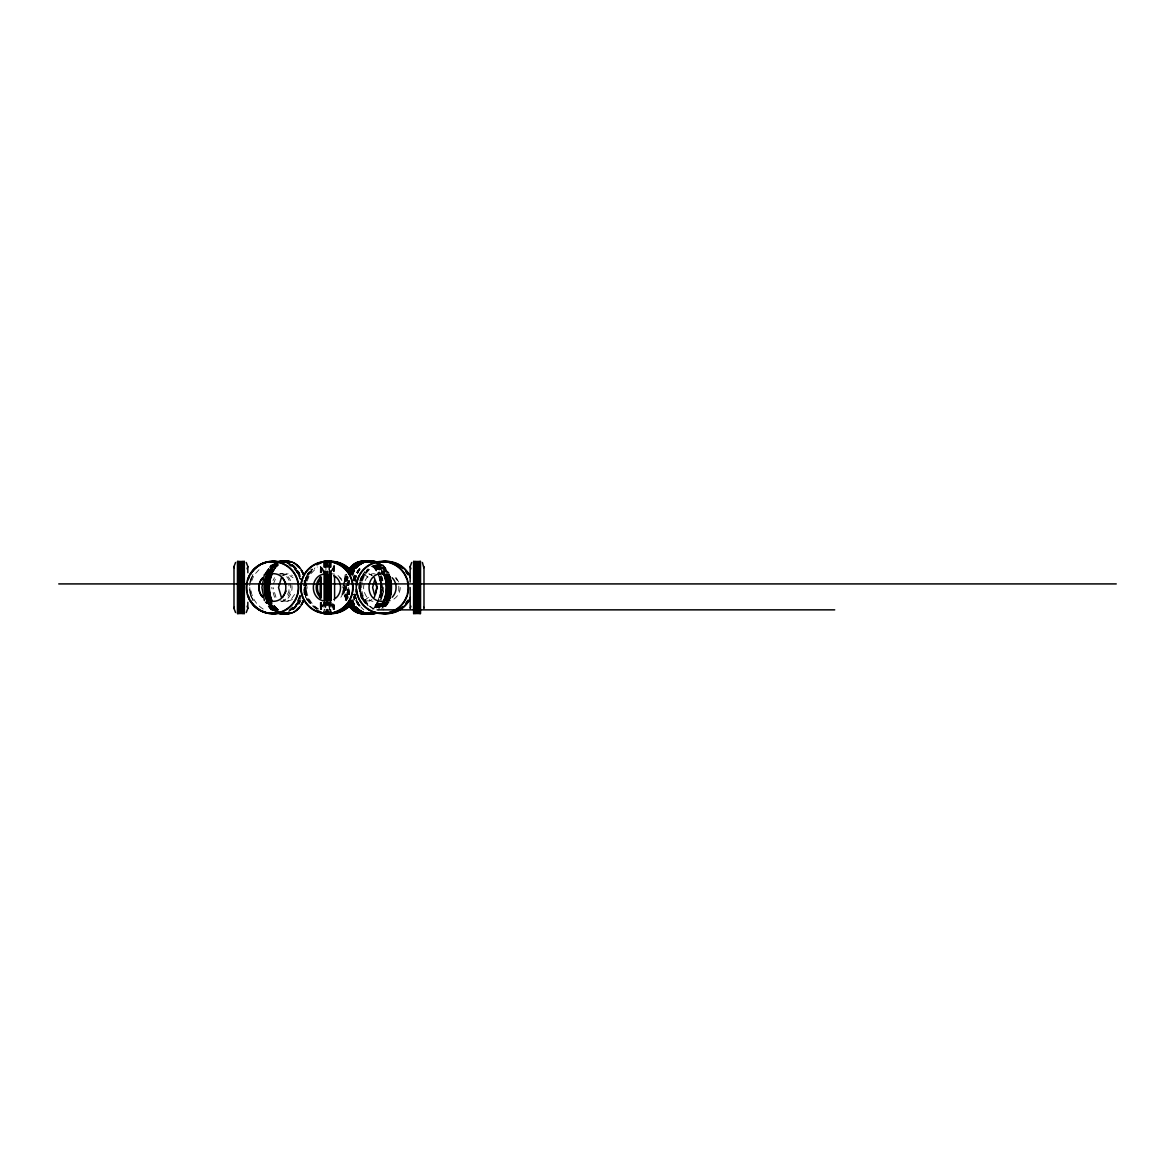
<?xml version="1.0" encoding="UTF-8"?>
<svg xmlns="http://www.w3.org/2000/svg" width="1175" height="1175" viewBox="0 0 1175 1175"><rect width="100%" height="100%" fill="white"/><g stroke="black" fill="none" stroke-linecap="round" stroke-linejoin="round"><path stroke-width="0.75" stroke-dasharray="5 3.75" d="M304.766 593.639L305.338 587.5M305.015 594.242L305.015 580.758M349.195 594.183A25.821 18.257 90 0 1 348.578 587.5L349.283 580.758M358.772 583.902L358.772 591.098M364.206 583.902C361.724 590.908 367.599 601.145 372.974 601.321M249.688 585.811L250.363 580.729M304.017 585.811L304.678 580.729L307.292 574.428A26.144 26.144 0 0 1 311.448 569.008M304.34 594.183A25.821 18.257 90 0 0 304.971 587.5L305.838 580.729M352.573 600.572A26.144 26.144 0 0 0 355.188 594.271L355.849 589.189M362.223 582.683C359.917 592.846 365.146 603.744 374.017 609.017M398.81 591.084L398.81 583.916M400.264 587.5C400.22 593.61 395.916 599.235 390.012 600.851M320.232 572.68L320.408 565.366M320.775 572.68L320.966 565.366M320.995 572.68L321.157 565.542M321.553 572.68L321.7 565.542M320.408 609.634L322.537 601.438M320.966 609.634L323.081 601.438M321.157 609.458L321.157 607.446L324.065 602.613M321.7 609.458L321.7 607.446L324.623 602.613M330.204 572.387L333.127 567.554L333.127 565.542M330.762 572.387L333.671 567.554L333.671 565.542M334.42 565.366L332.29 573.562M333.127 609.458L333.289 602.32M333.671 609.458L333.671 607.446L330.762 602.613M333.862 609.634L333.832 602.32M334.42 609.634L334.596 597.972M273.437 583.902L275.949 577.689M305.515 597.385L307.057 587.5L305.515 577.615M345.259 574.472L342.792 587.5L345.259 600.528M345.068 581.361L346.757 575.647M251.009 579.158L252.978 574.428A26.144 26.144 0 0 0 249.526 585.796M251.612 581.067L254.094 575.074L260.615 567.951M287.581 594.418L288.962 591.084L288.962 583.916M305.941 581.067L310.538 571.726M300.213 595.842L296.173 603.274M307.101 581.067L309.583 575.074L317.382 566.967M341.91 594.418L343.761 587.5L343.291 583.916M362.164 576C358.14 583.652 358.757 593.067 362.825 600.572A26.144 26.144 0 0 1 362.825 574.428L364.896 571.726A25.821 25.821 0 0 0 360.519 580.817M353.851 596.929L355.085 593.933M353.881 597.414L355.188 594.271M361.459 581.067L363.942 575.074L370.463 567.951M354.38 599L356.348 594.271A26.144 26.144 0 0 1 353.734 600.572M362.443 581.067C364.852 572.666 371.594 565.909 380.01 563.501M264.375 574.472L271.146 564.896M265.8 574.472L272.571 564.896M265.873 575.647L272.453 566.438L276.61 564M267.283 575.647L273.878 566.438L278.02 564M272.997 580.538L274.539 577.689M294.543 594.462L290.989 599.514L286.832 601.336L284.365 600.895M299.023 604.258L301.02 600.587M353.881 580.538L355.408 577.689M359.756 580.538L361.312 577.659M365.19 580.538C366.894 576.044 371.946 572.313 375.427 574.134M389.189 601.864L383.153 610.104M307.292 574.428L309.377 571.726M308.423 575.074L314.944 567.951M340.868 597.267L344.451 591.084L344.451 583.916M368.436 597.341L364.074 600.895M379.775 597.311L382.624 587.5A25.821 18.257 90 0 1 380.083 600.41M379.892 604.258L375.971 608.562M360.843 577.689L362.869 575.486L367.54 573.679M361.283 577.689C366.248 573.209 367.246 572.431 372.313 575.486M381.846 608.562L387.104 601.806A25.821 18.257 -90 0 1 382.888 607.989M292.737 607.02L288.683 610.133A26.144 26.144 0 0 0 291.532 608.239M282 575.486L286.832 573.664L292.986 577.659M283.41 575.486L288.242 573.664L292.399 575.486M292.399 599.514L287.567 601.336L283.41 599.514M369.567 600.866L371.873 599.514M369.949 600.895L365.175 600.866L360.843 597.311M278.872 574.134C282.279 572.298 287.361 575.956 289.123 580.538M280.282 574.134C283.762 572.298 288.742 575.956 290.533 580.538M331.1 573.679L334.669 574.149M281.398 601.336C286.318 601.262 292.825 590.878 290.108 583.902M280.282 600.866C287.067 603.803 294.147 591.539 291.517 583.902M369.508 574.105L371.873 575.486M365.616 600.866L361.283 597.311M377.689 564L381.846 566.438L388.426 575.647M364.074 574.105L368.436 577.659M278.02 611L273.878 608.562L268.62 601.806M276.61 611L272.453 608.562L267.195 601.806M338.003 575.53L343.071 580.582M369.185 606.05L373.033 609.017M318.675 609.017C311.169 604.508 306.396 596.254 306.249 587.5M317.514 609.017L312.374 605.066L308.423 599.926L305.941 593.933M263.185 609.017C255.68 604.508 250.921 596.254 250.76 587.5M383.153 564.896L389.189 573.136M375.971 566.438L379.892 570.742M272.571 610.104L266.519 601.864M271.146 610.104L265.109 601.864M379.775 577.689L381.302 580.538M355.408 597.311L353.881 594.462M275.949 597.311L273.099 587.5M274.539 597.311L271.675 587.5M396.21 577.733L399.794 583.916M395.241 577.733L397.429 580.582M367.892 605.066L363.942 599.926L361.459 593.933L360.622 587.5M365.88 603.274C357.685 593.492 359.051 577.938 367.951 569.008A26.144 26.144 0 0 0 365.704 603.407M339.707 577.733L341.91 580.582M310.538 603.274L305.838 594.271L304.957 587.5M384.049 574.472L377.278 564.896A26.144 18.492 -90 0 1 382.742 571.593M353.734 574.428L355.687 579.158M353.881 577.586L355.188 580.729M352.603 575.074L355.085 581.067M305.338 595.842L307.292 600.572M251.009 595.842L252.978 600.572A26.144 26.144 0 0 1 249.688 590.908M346.757 599.353L344.51 587.5M333.862 565.366L331.747 573.562M334.596 608.459L332.29 601.438M334.053 608.459L331.747 601.438M333.289 608.459L330.204 602.613M324.623 572.387L321.553 566.541M324.065 572.387L320.995 566.541M320.775 566.541L323.081 573.562M320.232 566.541L322.537 573.562M304.017 589.189L304.678 594.271A26.144 26.144 0 0 1 304.017 590.908M249.688 589.189L250.363 594.271M348.667 587.5L349.283 594.242M334.596 566.541L334.596 572.68M333.832 566.541L333.832 577.028M333.289 566.541L333.289 572.68M331.144 562.252L331.144 574.59M331.144 602.188L331.144 612.748M330.762 562.252L330.762 574.59M330.762 600.41L330.762 612.439M330.601 562.252L330.601 574.59M330.601 600.572L330.601 612.439M330.204 562.252L330.204 574.59M330.204 602.099L330.204 610.133M329.837 562.252L329.837 574.59M329.837 600.41L329.837 610.133M329.455 610.133L329.455 602.188L329.294 612.439M328.897 564.867L328.897 572.812M328.897 602.188L328.897 612.748M328.222 562.252L328.222 574.59M328.222 600.41L328.222 612.439M327.678 562.252L327.678 574.59M327.678 600.41L327.678 612.439M327.149 562.252L327.149 574.59M327.149 600.41L327.149 612.439M326.606 562.252L326.606 574.59M326.606 600.41L326.606 612.439M325.93 564.867L325.93 572.812M325.93 602.188L325.93 612.748M325.534 562.252L325.534 574.59M325.534 602.188L325.534 612.439M325.372 562.252L325.372 574.59M325.372 602.188L325.372 610.133M324.99 562.252L324.99 574.59M324.99 600.41L324.99 610.133M324.623 562.252L324.623 574.59M324.623 602.099L324.623 610.133M324.241 562.252L324.241 574.59M324.065 600.41L324.241 612.439M323.683 562.252L323.683 574.59M323.683 602.188L323.683 612.748M321.553 602.32L321.553 608.459M320.995 602.32L320.995 608.459M320.775 602.32L320.775 608.459M320.232 602.32L320.232 608.459M364.984 603.216A25.821 25.821 0 0 1 360.137 582.462M316.574 609.238A26.144 26.144 0 0 1 312.609 569.008M354.542 575.926A26.144 26.144 0 0 1 356.348 580.729M356.025 594.183A25.821 25.821 0 0 1 354.248 598.927M316.751 608.973A25.821 25.821 0 0 1 305.779 582.462M306.161 580.817A25.821 25.821 0 0 1 312.844 569.243M354.248 576.073A25.821 25.821 0 0 1 356.025 580.817M300.374 595.901A26.144 26.144 0 0 1 296.35 603.407M288.683 564.867A26.144 26.144 0 0 1 291.532 566.761M294.103 569.008A26.144 26.144 0 0 1 300.374 579.099M300.066 595.798A25.821 25.821 0 0 1 297.965 600.41M253.257 600.41A25.821 25.821 0 0 1 249.79 587.5M250.672 580.817A25.821 25.821 0 0 1 253.257 574.59M297.965 574.59A25.821 25.821 0 0 1 300.066 579.202M303.855 585.796A26.144 26.144 0 0 1 304.678 580.729M354.086 577.498A26.144 26.144 0 0 1 356.025 585.796M354.879 594.183A25.821 25.821 0 0 1 353.793 597.385M309.451 603.216A25.821 25.821 0 0 1 304.119 587.5M305.001 580.817A25.821 25.821 0 0 1 309.451 571.784M353.793 577.615A25.821 25.821 0 0 1 354.879 580.817M292.634 564.867A26.144 18.492 -90 0 1 296.467 569.008M297.29 570.257A26.144 18.492 -90 0 1 300.903 579.099M299.405 600.572A26.144 18.492 -90 0 1 294.646 608.239M274.157 610.133A26.144 18.492 -90 0 1 267.386 600.572M267.386 574.428A26.144 18.492 -90 0 1 278.607 562.252M291.767 564.867A26.144 18.492 -90 0 1 294.719 567.848M295.601 569.008A26.144 18.492 -90 0 1 298.538 574.428M298.538 600.572A26.144 18.492 -90 0 1 292.795 609.238M277.741 612.748A26.144 18.492 -90 0 1 267.151 602.011M266.519 574.428A26.144 18.492 -90 0 1 277.741 562.252M286.392 562.252A26.144 18.492 -90 0 1 292.854 566.761M272.365 610.133A26.144 18.492 -90 0 1 266.226 602.011M266.226 572.989A26.144 18.492 -90 0 1 272.365 564.867M287.038 562.252A26.144 18.492 -90 0 1 294.44 567.848M295.322 569.008A26.144 18.492 -90 0 1 297.627 572.989M299.757 595.901A26.144 18.492 -90 0 1 292.516 609.238M273.011 610.133A26.144 18.492 -90 0 1 266.887 602.011M266.24 574.428A26.144 18.492 -90 0 1 277.476 562.252M291.385 565.146A25.821 18.257 -90 0 1 294.293 568.098M295.16 569.243A25.821 18.257 -90 0 1 297.437 573.165M299.537 595.798A25.821 18.257 -90 0 1 295.16 605.757M294.293 606.902A25.821 18.257 -90 0 1 291.385 609.854M273.129 609.854A25.821 18.257 -90 0 1 266.446 600.41M266.446 574.59A25.821 18.257 -90 0 1 277.535 562.561M291.65 565.146A25.821 18.257 -90 0 1 294.558 568.098M295.439 569.243A25.821 18.257 -90 0 1 297.701 573.165M297.701 601.835A25.821 18.257 -90 0 1 295.439 605.757M294.558 606.902A25.821 18.257 -90 0 1 291.65 609.854M273.393 609.854A25.821 18.257 -90 0 1 267.342 601.835M266.71 574.59A25.821 18.257 -90 0 1 277.799 562.561M286.054 562.561A25.821 18.257 -90 0 1 292.443 567.011M292.443 607.989A25.821 18.257 -90 0 1 290.46 609.854M272.203 609.854A25.821 18.257 -90 0 1 266.152 601.835M265.521 574.59A25.821 18.257 -90 0 1 276.61 562.561M272.468 609.854A25.821 18.257 90 0 1 266.417 601.835M266.417 573.165A25.821 18.257 90 0 1 272.468 565.146M286.333 562.561A25.821 18.257 90 0 1 292.722 567.011M292.722 607.989A25.821 18.257 90 0 1 286.333 612.439M275.787 610.133A26.144 18.492 90 0 1 269.648 602.011M269.648 572.989A26.144 18.492 90 0 1 275.787 564.867M275.89 609.854A25.821 18.257 -90 0 1 269.839 601.835M269.839 573.165A25.821 18.257 -90 0 1 275.89 565.146M278.666 612.439A25.821 18.257 90 0 1 267.577 600.41M267.577 574.59A25.821 18.257 90 0 1 278.666 562.561M292.516 565.146A25.821 18.257 90 0 1 300.683 579.202M299.199 600.41A25.821 18.257 90 0 1 297.113 604.523M296.306 605.757A25.821 18.257 90 0 1 292.516 609.854M286.113 562.252A26.144 18.492 -90 0 1 290.577 564.867M292.59 608.239A26.144 18.492 -90 0 1 286.113 612.748M272.086 610.133A26.144 18.492 -90 0 1 265.961 602.011M265.961 572.989A26.144 18.492 -90 0 1 272.086 564.867M293.074 565.146A25.821 18.257 -90 0 1 301.226 579.202M301.226 595.798A25.821 18.257 -90 0 1 297.672 604.523M296.849 605.757A25.821 18.257 -90 0 1 293.074 609.854M279.224 612.439A25.821 18.257 -90 0 1 268.767 601.835M268.135 574.59A25.821 18.257 -90 0 1 279.224 562.561M274.906 610.133A26.144 18.492 90 0 1 268.781 602.011M268.15 574.428A26.144 18.492 90 0 1 279.371 562.252M300.168 600.572A26.144 18.492 90 0 1 298.817 603.407M276.169 609.854A25.821 18.257 -90 0 1 270.118 601.835M269.486 574.59A25.821 18.257 -90 0 1 280.575 562.561M276.052 610.133A26.144 18.492 -90 0 1 269.927 602.011M269.927 572.989A26.144 18.492 -90 0 1 276.052 564.867M304.075 592.611A26.144 18.492 -90 0 0 304.428 587.5A25.821 18.257 90 0 1 304.119 592.538M276.698 610.133A26.144 18.492 -90 0 1 270.573 602.011M270.573 572.989A26.144 18.492 -90 0 1 276.698 564.867M304.075 580.729A26.144 18.492 -90 0 1 304.075 594.271M276.977 610.133A26.144 18.492 -90 0 1 270.206 600.572M270.838 572.989A26.144 18.492 -90 0 1 276.977 564.867M276.815 609.854A25.821 18.257 90 0 1 270.764 601.835M270.132 574.59A25.821 18.257 90 0 1 281.222 562.561M304.207 587.5A25.821 18.257 90 0 1 304.046 590.863M277.094 609.854A25.821 18.257 90 0 1 271.028 601.835M270.412 574.59A25.821 18.257 90 0 1 277.094 565.146M374.546 565.762A26.144 18.492 -90 0 1 380.289 574.428M380.847 575.926A26.144 18.492 -90 0 1 380.289 600.572M378.938 603.407A26.144 18.492 -90 0 1 375.53 608.239M347.697 599.074A26.144 18.492 -90 0 1 347.697 575.926M373.679 565.762A26.144 18.492 -90 0 1 379.422 574.428M380.48 577.498A26.144 18.492 -90 0 1 380.48 597.502M378.071 603.407A26.144 18.492 -90 0 1 373.679 609.238M346.831 599.074A26.144 18.492 -90 0 1 346.831 575.926M372.754 565.762A26.144 18.492 -90 0 1 379.554 597.502M377.146 603.407A26.144 18.492 -90 0 1 372.754 609.238M346.478 600.572A26.144 18.492 -90 0 1 346.478 574.428M373.4 565.762A26.144 18.492 -90 0 1 379.143 574.428M377.807 603.407A26.144 18.492 -90 0 1 373.4 609.238M346.566 599.074A26.144 18.492 -90 0 1 346.566 575.926M373.268 566.027A25.821 18.257 -90 0 1 378.952 574.59M379.995 577.615A25.821 18.257 -90 0 1 380.773 580.817M381.038 582.462A25.821 18.257 -90 0 1 373.268 608.973M346.772 598.927A25.821 18.257 -90 0 1 344.877 587.5M345.509 580.817A25.821 18.257 -90 0 1 346.772 576.073M373.547 566.027A25.821 18.257 -90 0 1 379.217 574.59M381.038 580.817A25.821 18.257 -90 0 0 380.274 577.615A26.144 18.492 -90 0 1 380.215 597.502A25.821 18.257 -90 0 0 381.317 582.462M377.895 603.216A25.821 18.257 -90 0 1 373.547 608.973M347.036 598.927A25.821 18.257 -90 0 1 345.156 587.5M345.773 580.817A25.821 18.257 -90 0 1 347.036 576.073M373.459 566.761A26.144 18.492 -90 0 1 378.218 574.428M379.29 577.498A26.144 18.492 -90 0 1 379.29 597.502M378.218 600.572A26.144 18.492 -90 0 1 373.459 608.239M346.199 600.572A26.144 18.492 -90 0 1 346.199 574.428M373.327 567.011A25.821 18.257 -90 0 1 378.027 574.59M379.084 577.615A25.821 18.257 -90 0 1 379.848 580.817M380.465 587.5A25.821 18.257 -90 0 1 378.027 600.41M377.395 601.835A25.821 18.257 -90 0 1 373.327 607.989M346.405 600.41A25.821 18.257 -90 0 1 343.952 587.5M344.583 580.817A25.821 18.257 -90 0 1 346.405 574.59M346.669 600.41A25.821 18.257 90 0 1 344.231 587.5M344.848 580.817A25.821 18.257 90 0 1 346.669 574.59M372.622 566.027A25.821 18.257 90 0 1 377.66 573.165M378.291 574.59A25.821 18.257 90 0 1 380.113 580.817M380.392 582.462A25.821 18.257 90 0 1 378.291 600.41M377.66 601.835A25.821 18.257 90 0 1 372.622 608.973M348.05 594.271A26.144 18.492 90 0 1 348.05 580.729M376.176 565.762A26.144 18.492 90 0 1 380.568 571.593M380.568 603.407A26.144 18.492 90 0 1 377.16 608.239M375.031 565.146A25.821 18.257 -90 0 1 380.392 571.784M380.392 603.216A25.821 18.257 -90 0 1 377.013 607.989M348.27 594.183A25.821 18.257 -90 0 1 348.006 582.462M347.903 598.927A25.821 18.257 90 0 1 346.023 587.5M346.64 580.817A25.821 18.257 90 0 1 347.903 576.073M373.4 565.146A25.821 18.257 90 0 1 380.083 574.59M380.641 576.073A25.821 18.257 90 0 1 381.904 580.817M378.761 603.216A25.821 18.257 90 0 1 373.4 609.854M374.164 565.146A25.821 18.257 -90 0 1 380.847 574.59M381.405 576.073A25.821 18.257 -90 0 1 382.668 580.817M383.285 587.5A25.821 18.257 -90 0 1 380.847 600.41M379.525 603.216A25.821 18.257 -90 0 1 376.147 607.989M348.167 597.385A25.821 18.257 -90 0 1 346.787 587.5M347.403 580.817A25.821 18.257 -90 0 1 348.167 577.615M347.962 597.502A26.144 18.492 90 0 1 347.962 577.498M375.295 565.762A26.144 18.492 90 0 1 381.038 574.428M381.611 575.926A26.144 18.492 90 0 1 382.888 580.729M383.358 590.908A26.144 18.492 90 0 1 381.611 599.074M379.701 603.407A26.144 18.492 90 0 1 374.282 610.133M375.31 565.146A25.821 18.257 -90 0 1 380.656 571.784M380.656 603.216A25.821 18.257 -90 0 1 377.293 607.989M348.549 594.183A25.821 18.257 -90 0 1 347.918 587.5M376.441 565.762A26.144 18.492 -90 0 1 380.847 571.593M380.847 603.407A26.144 18.492 -90 0 1 377.425 608.239M348.329 594.271A26.144 18.492 -90 0 1 348.329 580.729M377.087 565.762A26.144 18.492 -90 0 1 381.493 571.593M381.493 603.407A26.144 18.492 -90 0 1 378.086 608.239M348.975 594.271A26.144 18.492 -90 0 1 348.975 580.729M377.366 565.762A26.144 18.492 -90 0 1 381.758 571.593M383.109 600.572A26.144 18.492 -90 0 1 378.35 608.239M349.239 594.271A26.144 18.492 -90 0 1 349.239 580.729M375.956 565.146A25.821 18.257 90 0 1 382.639 574.59M381.317 603.216A25.821 18.257 90 0 1 377.939 607.989M349.46 594.183A25.821 18.257 90 0 1 348.843 587.5M376.22 565.146A25.821 18.257 90 0 1 382.903 574.59M381.581 603.216A25.821 18.257 90 0 1 378.218 607.989M368.186 605.757A25.821 25.821 0 0 1 361.122 582.462M361.503 580.817A25.821 25.821 0 0 1 372.108 566.027M376.558 562.252A26.144 18.492 -90 0 1 387.779 574.428M387.148 602.011A26.144 18.492 -90 0 1 383.035 608.239M357.876 604.743A26.144 18.492 -90 0 1 353.925 594.271M353.925 580.729A26.144 18.492 -90 0 1 357.876 570.257M375.692 562.252A26.144 18.492 -90 0 1 386.913 574.428M386.281 602.011A26.144 18.492 -90 0 1 382.154 608.239M353.058 580.729A26.144 18.492 -90 0 1 354.336 575.926M359.623 605.992A26.144 18.492 90 0 1 354.85 594.271M354.85 580.729A26.144 18.492 90 0 1 356.686 574.428M357.332 572.989A26.144 18.492 90 0 1 359.623 569.008M381.948 564.867A26.144 18.492 90 0 1 388.073 572.989M388.073 602.011A26.144 18.492 90 0 1 383.946 608.239M358.977 605.992A26.144 18.492 90 0 1 354.189 594.271M354.189 580.729A26.144 18.492 90 0 1 361.782 565.762M376.837 562.252A26.144 18.492 90 0 1 388.058 574.428M387.427 602.011A26.144 18.492 90 0 1 383.3 608.239M359.139 605.757A25.821 18.257 90 0 1 354.409 594.183M354.409 580.817A25.821 18.257 90 0 1 361.915 566.027M376.778 562.561A25.821 18.257 90 0 1 387.853 574.59M387.853 600.41A25.821 18.257 90 0 1 383.168 607.989M376.499 562.561A25.821 18.257 -90 0 1 387.588 574.59M358.874 605.757A25.821 18.257 -90 0 1 354.145 594.183M354.145 580.817A25.821 18.257 -90 0 1 358.874 569.243M382.213 564.867A26.144 18.492 -90 0 1 388.337 572.989M388.337 602.011A26.144 18.492 -90 0 1 384.225 608.239M359.902 605.992A26.144 18.492 -90 0 1 357.597 602.011M356.965 600.572A26.144 18.492 -90 0 1 355.114 594.271M355.114 580.729A26.144 18.492 -90 0 1 356.965 574.428M357.597 572.989A26.144 18.492 -90 0 1 359.902 569.008M363.839 609.854A25.821 18.257 90 0 1 360.931 606.902M360.064 605.757A25.821 18.257 90 0 1 357.156 600.41M357.787 573.165A25.821 18.257 90 0 1 360.064 569.243M377.689 562.561A25.821 18.257 90 0 1 388.778 574.59M388.147 601.835A25.821 18.257 90 0 1 384.078 607.989M381.831 565.146A25.821 18.257 -90 0 1 387.882 573.165M387.882 601.835A25.821 18.257 -90 0 1 383.814 607.989M359.785 605.757A25.821 18.257 -90 0 1 357.523 601.835M356.892 600.41A25.821 18.257 -90 0 1 355.07 594.183M355.07 580.817A25.821 18.257 -90 0 1 356.892 574.59M357.523 573.165A25.821 18.257 -90 0 1 359.785 569.243M378.526 564.867A26.144 18.492 -90 0 1 384.651 572.989M384.651 602.011A26.144 18.492 -90 0 1 380.524 608.239M378.409 565.146A25.821 18.257 -90 0 1 384.46 573.165M384.46 601.835A25.821 18.257 -90 0 1 380.392 607.989M375.633 562.561A25.821 18.257 -90 0 1 386.722 574.59M386.722 600.41A25.821 18.257 -90 0 1 382.022 607.989M353.278 580.817A25.821 18.257 -90 0 1 354.542 576.073M374.869 562.561A25.821 18.257 90 0 1 385.958 574.59M385.327 601.835A25.821 18.257 90 0 1 381.258 607.989M374.928 562.252A26.144 18.492 -90 0 1 386.149 574.428M385.518 602.011A26.144 18.492 -90 0 1 381.405 608.239M378.13 565.146A25.821 18.257 -90 0 1 384.181 573.165M384.181 601.835A25.821 18.257 -90 0 1 380.113 607.989M378.247 564.867A26.144 18.492 -90 0 1 384.372 572.989M384.372 602.011A26.144 18.492 -90 0 1 378.247 610.133M377.601 564.867A26.144 18.492 -90 0 1 383.726 572.989M383.726 602.011A26.144 18.492 -90 0 1 379.613 608.239M384.093 600.572A26.144 18.492 -90 0 1 379.334 608.239M377.483 565.146A25.821 18.257 -90 0 1 384.166 574.59M382.844 603.216A25.821 18.257 -90 0 1 379.466 607.989M377.204 565.146A25.821 18.257 -90 0 1 383.887 574.59M298.612 571.593A26.144 18.492 -90 0 1 299.948 574.428M274.7 610.133A26.144 18.492 -90 0 1 268.576 602.011M268.576 572.989A26.144 18.492 -90 0 1 274.7 564.867M277.094 609.238A26.144 18.492 90 0 1 272.703 603.407M272.703 571.593A26.144 18.492 90 0 1 277.094 565.762M305.221 580.729A26.144 18.492 90 0 1 305.221 594.271M305.618 587.5A25.821 18.257 -90 0 1 305.001 594.183M278.24 609.854A25.821 18.257 -90 0 1 272.879 603.216M272.879 571.784A25.821 18.257 -90 0 1 278.24 565.146M292.795 565.146A25.821 18.257 -90 0 1 296.585 569.243M297.392 570.477A25.821 18.257 -90 0 1 300.962 579.202M299.478 600.41A25.821 18.257 -90 0 1 297.392 604.523M296.585 605.757A25.821 18.257 -90 0 1 292.795 609.854M274.539 609.854A25.821 18.257 -90 0 1 268.488 601.835M267.856 574.59A25.821 18.257 -90 0 1 278.945 562.561M297.569 570.257A26.144 18.492 -90 0 1 301.182 579.099M299.684 600.572A26.144 18.492 -90 0 1 297.569 604.743M274.436 610.133A26.144 18.492 -90 0 1 268.297 602.011M268.297 572.989A26.144 18.492 -90 0 1 274.436 564.867M292.267 564.867A26.144 18.492 -90 0 1 300.521 579.099M299.023 600.572A26.144 18.492 -90 0 1 293.28 609.238M273.775 610.133A26.144 18.492 -90 0 1 267.019 600.572M267.65 572.989A26.144 18.492 -90 0 1 278.24 562.252M292.149 565.146A25.821 18.257 -90 0 1 298.832 574.59M298.832 600.41A25.821 18.257 -90 0 1 292.149 609.854M273.892 609.854A25.821 18.257 -90 0 1 267.841 601.835M267.21 574.59A25.821 18.257 -90 0 1 278.299 562.561M278.504 609.854A25.821 18.257 90 0 1 273.158 603.216M271.822 574.59A25.821 18.257 90 0 1 278.504 565.146M305.897 587.5A25.821 18.257 90 0 1 305.265 594.183M277.476 610.133A26.144 18.492 90 0 1 271.337 602.011M270.705 574.428A26.144 18.492 90 0 1 277.476 564.867M304.575 580.729A26.144 18.492 90 0 1 304.575 594.271M277.579 609.854A25.821 18.257 90 0 1 270.896 600.41M270.896 574.59A25.821 18.257 90 0 1 277.579 565.146M304.692 587.5A25.821 18.257 -90 0 1 304.075 594.183M277.315 609.854A25.821 18.257 -90 0 1 271.263 601.835M270.632 574.59A25.821 18.257 -90 0 1 277.315 565.146M304.296 580.729A26.144 18.492 -90 0 1 304.296 594.271M277.197 610.133A26.144 18.492 -90 0 1 271.072 602.011M270.426 574.428A26.144 18.492 -90 0 1 277.197 564.867M276.331 610.133A26.144 18.492 -90 0 1 270.206 602.011M269.56 574.428A26.144 18.492 -90 0 1 280.796 562.252M280.854 612.439A25.821 18.257 -90 0 1 269.765 600.41M269.765 574.59A25.821 18.257 -90 0 1 280.854 562.561M280.091 612.439A25.821 18.257 90 0 1 269.633 601.835M269.002 574.59A25.821 18.257 90 0 1 280.091 562.561M275.567 610.133A26.144 18.492 -90 0 1 269.442 602.011M268.811 574.428A26.144 18.492 -90 0 1 280.032 562.252M305.485 580.729A26.144 18.492 -90 0 1 305.485 594.271M277.373 609.238A26.144 18.492 -90 0 1 272.967 603.407M272.967 571.593A26.144 18.492 -90 0 1 277.373 565.762M382.595 603.216L379.187 608.033A25.821 18.257 -90 0 0 382.565 603.216M329.455 574.59L329.455 562.252L329.294 574.59"/><path stroke-width="1.5" d="M235.558 612.513L233.987 608.459L233.987 566.541L235.558 562.487M233.987 608.459L234.178 607.284M246.251 562.487L247.822 566.541L247.088 568.817M247.822 602.32L247.822 608.459L246.251 612.513M410.163 582.08L410.163 566.541L411.72 562.487M410.163 608.459L410.883 606.183M423.793 567.716L422.427 562.487M264.375 574.472L261.907 587.5L264.375 600.528M375.427 594.462L376.749 587.5L375.427 580.538M286.113 591.084L282.529 597.267M374.473 580.582L372.622 587.5L374.473 594.418M410.383 597.414L409.076 600.572A26.144 26.144 0 0 1 379.672 612.748M262.745 577.733C257.472 582.918 257.472 592.082 262.745 597.267M262.98 577.733C257.722 582.918 257.722 592.082 262.98 597.267M320.158 577.733C314.9 582.918 314.9 592.082 320.158 597.267M321.318 577.733C316.06 582.918 316.06 592.082 321.318 597.267M392.142 597.267C397.4 592.082 397.4 582.918 392.142 577.733M281.383 577.689L278.534 587.5L281.383 597.311M374.34 597.311L377.19 587.5L374.34 577.689M333.788 599.47C342.792 594.623 342.792 580.377 333.788 575.53M323.301 574.149C310.024 577.072 310.024 597.928 323.301 600.851M382.36 573.679C364.603 573.003 364.603 601.997 382.36 601.321M272.512 601.321C290.269 601.997 290.269 573.003 272.512 573.679M58.75 583.916L1116.25 583.916M377.116 609.854L834.705 609.854M282.529 577.733L286.113 583.916M410.883 568.817L410.163 566.541M247.088 606.183L247.822 608.459M410.383 577.586L409.076 574.428A26.144 26.144 0 0 0 379.672 562.252M423.793 607.284L423.984 608.459M233.987 566.541L234.178 567.716M423.984 566.541L423.984 607.739M420.532 561.356L420.532 613.644M420.136 561.356L420.136 613.644M419.225 561.356L419.225 613.644M418.843 561.356L418.843 613.644M417.61 561.356L417.61 613.644M416.538 561.356L416.538 613.644M415.304 561.356L415.304 613.644M414.922 561.356L414.922 613.644M413.997 561.356L413.997 613.644M413.615 561.356L413.615 613.644M410.163 587.5L410.163 607.739M334.596 577.028L334.596 597.972M331.144 561.356L331.144 562.561M331.144 574.428L331.144 600.572M331.144 612.439L331.144 613.644M330.762 561.356L330.762 562.561M330.762 574.428L330.762 600.572M330.762 612.439L330.762 613.644M330.601 561.356L330.601 562.561M330.601 612.439L330.601 613.644M330.204 561.356L330.204 562.561M330.204 612.439L330.204 613.644M329.837 561.356L329.837 562.561M329.837 574.428L329.837 600.572M329.837 612.439L329.837 613.644M329.455 574.428L329.455 600.572M328.897 561.356L328.897 562.561M328.897 612.439L328.897 613.644M328.222 561.356L328.222 562.561M328.222 574.428L328.222 600.572M328.222 612.439L328.222 613.644M327.678 561.356L327.678 562.561M327.678 612.439L327.678 613.644M327.149 561.356L327.149 562.561M327.149 574.428L327.149 600.572M327.149 612.439L327.149 613.644M326.606 561.356L326.606 562.561M326.606 612.439L326.606 613.644M325.93 561.356L325.93 562.561M325.93 574.428L325.93 600.572M325.93 612.439L325.93 613.644M325.534 561.356L325.534 562.561M325.534 574.428L325.534 600.572M325.534 612.439L325.534 613.644M325.372 561.356L325.372 562.561M325.372 612.439L325.372 613.644M324.99 561.356L324.99 562.561M324.99 612.439L324.99 613.644M324.623 561.356L324.623 562.561M324.623 574.428L324.623 600.572M324.623 612.439L324.623 613.644M324.241 561.356L324.065 562.561M324.241 574.428L324.241 600.572M324.241 612.439L324.241 613.644M323.683 561.356L323.683 562.561M323.683 612.439L323.683 613.644M320.995 577.028L320.995 597.972M320.775 577.028L320.775 597.972M320.232 577.028L320.232 597.972M247.822 566.541L247.822 572.68M244.356 561.356L244.356 613.644M243.974 561.356L243.974 613.644M243.049 561.356L243.049 613.644M242.667 561.356L242.667 613.644M241.448 561.356L241.448 613.644M240.361 561.356L240.361 613.644M239.142 561.356L239.142 613.644M238.76 561.356L238.76 613.644M237.835 561.356L237.835 613.644M237.453 561.356L237.453 613.644M407.813 600.41A25.821 25.821 0 0 1 405.948 603.216M402.496 606.902A25.821 25.821 0 0 1 398.369 609.854M390.511 612.821A25.821 25.821 0 0 1 380.421 612.821M380.421 562.179A25.821 25.821 0 0 1 390.511 562.179M398.369 565.146A25.821 25.821 0 0 1 402.496 568.098M405.948 571.784A25.821 25.821 0 0 1 407.813 574.59M408.107 600.572A26.144 26.144 0 0 1 406.197 603.407M402.702 607.152A26.144 26.144 0 0 1 393.86 612.263M392.23 612.748A26.144 26.144 0 0 1 378.702 612.748M378.702 562.252A26.144 26.144 0 0 1 392.23 562.252M393.86 562.737A26.144 26.144 0 0 1 402.702 567.848M406.197 571.593A26.144 26.144 0 0 1 408.107 574.428M326.048 612.821A25.821 25.821 0 0 0 349.357 605.757A25.821 18.257 -90 0 0 353.088 609.854M326.048 562.179A25.821 25.821 0 0 1 349.357 569.243A25.821 18.257 -90 0 1 353.088 565.146M349.577 605.992A26.144 26.144 0 0 1 324.329 612.748M324.329 562.252A26.144 26.144 0 0 1 349.577 569.008M270.573 612.821A25.821 25.821 0 0 0 280.649 612.821A26.144 18.492 -90 0 0 290.357 612.748M270.573 562.179A25.821 25.821 0 0 1 280.649 562.179A26.144 18.492 -90 0 1 290.357 562.252M282.382 612.748A26.144 26.144 0 0 1 268.84 612.748M268.84 562.252A26.144 26.144 0 0 1 282.382 562.252M279.195 562.561A25.821 25.821 0 0 1 279.195 612.439M277.564 612.821A25.821 25.821 0 0 1 267.474 612.821M265.829 612.439A25.821 25.821 0 0 1 261.085 610.648M259.602 609.854A25.821 25.821 0 0 1 250.157 600.41M249.364 598.927A25.821 25.821 0 0 1 247.572 594.183M247.191 592.538A25.821 25.821 0 0 1 247.191 582.462M247.572 580.817A25.821 25.821 0 0 1 249.364 576.073M250.157 574.59A25.821 25.821 0 0 1 259.602 565.146M261.085 564.352A25.821 25.821 0 0 1 265.829 562.561M267.474 562.179A25.821 25.821 0 0 1 277.564 562.179M350.032 576.073A25.821 25.821 0 0 1 350.032 598.927M349.239 600.41A25.821 25.821 0 0 1 333.568 612.439M331.923 612.821A25.821 25.821 0 0 1 301.064 587.5A25.821 25.821 0 0 1 331.923 562.179M333.568 562.561A25.821 25.821 0 0 1 349.239 574.59M407.299 580.817A25.821 25.821 0 0 1 407.299 594.183M406.814 595.798A25.821 25.821 0 0 1 389.043 612.439M387.412 612.821A25.821 25.821 0 0 1 356.598 589.174M356.598 585.826A25.821 25.821 0 0 1 387.412 562.179M389.043 562.561A25.821 25.821 0 0 1 406.814 579.202M324.887 612.821A25.821 25.821 0 0 0 352.294 600.41A25.821 18.257 -90 0 0 354.365 604.523M324.887 562.179A25.821 25.821 0 0 1 352.294 574.59A25.821 18.257 -90 0 1 354.365 570.477M352.573 600.572A26.144 26.144 0 0 1 323.169 612.748M321.539 612.263A26.144 26.144 0 0 1 316.868 610.133M316.868 564.867A26.144 26.144 0 0 1 321.539 562.737M323.169 562.252A26.144 26.144 0 0 1 352.573 574.428M267.709 612.821A25.821 25.821 0 0 0 277.799 612.821A26.144 18.492 -90 0 0 287.302 612.748A25.821 18.257 -90 0 1 280.987 612.924M266.079 612.439A25.821 25.821 0 0 1 261.335 610.648M259.851 609.854A25.821 25.821 0 0 1 250.392 600.41M249.599 598.927A25.821 25.821 0 0 1 248.307 595.798M248.307 579.202A25.821 25.821 0 0 1 249.599 576.073M250.392 574.59A25.821 25.821 0 0 1 259.851 565.146M261.335 564.352A25.821 25.821 0 0 1 266.079 562.561M267.709 562.179A25.821 25.821 0 0 1 277.799 562.179A26.144 18.492 -90 0 1 287.302 562.252A25.821 18.257 -90 0 0 280.987 562.076M285.701 612.924A25.821 18.257 -90 0 1 279.356 612.924A26.144 26.144 0 0 1 250.113 600.572M249.306 599.074A26.144 26.144 0 0 1 247.998 595.901M247.998 579.099A26.144 26.144 0 0 1 249.306 575.926M250.113 574.428A26.144 26.144 0 0 1 279.518 562.252A25.821 18.257 -90 0 1 285.701 562.076M284.776 612.924A25.821 18.257 90 0 1 278.431 612.924M278.431 562.076A25.821 18.257 90 0 1 284.776 562.076M284.497 612.924A25.821 18.257 -90 0 1 278.152 612.924M278.152 562.076A25.821 18.257 -90 0 1 284.497 562.076M276.551 562.252A26.144 18.492 -90 0 1 286.113 562.252M286.113 612.748A26.144 18.492 -90 0 1 276.551 612.748M286.392 612.748A26.144 18.492 -90 0 1 276.815 612.748M276.815 562.252A26.144 18.492 -90 0 1 286.392 562.252M281.853 612.924A25.821 18.257 -90 0 0 288.198 612.924A26.144 18.492 -90 0 1 278.607 612.748M281.853 562.076A25.821 18.257 -90 0 1 288.198 562.076A26.144 18.492 -90 0 0 278.607 562.252M288.933 612.748A26.144 18.492 90 0 1 279.371 612.748M279.371 562.252A26.144 18.492 90 0 1 288.933 562.252M282.118 612.924A25.821 18.257 -90 0 0 288.463 612.924A26.144 18.492 -90 0 1 278.886 612.748M282.118 562.076A25.821 18.257 -90 0 1 288.463 562.076A26.144 18.492 -90 0 0 278.886 562.252M290.078 562.252A26.144 18.492 -90 0 0 280.517 562.252A25.821 18.257 -90 0 1 286.847 562.076M290.078 612.748A26.144 18.492 -90 0 1 280.517 612.748A25.821 18.257 -90 0 0 286.847 612.924M281.163 612.748A26.144 18.492 -90 0 0 290.724 612.748A25.821 18.257 90 0 1 282.911 612.439M281.163 562.252A26.144 18.492 -90 0 1 290.724 562.252A25.821 18.257 90 0 0 282.911 562.561M286.568 612.924A25.821 18.257 90 0 1 280.223 612.924A26.144 18.492 90 0 0 289.814 612.748A25.821 18.257 90 0 1 281.985 612.439M286.568 562.076A25.821 18.257 90 0 0 280.223 562.076A26.144 18.492 90 0 1 289.814 562.252A25.821 18.257 90 0 0 281.985 562.561M268.341 600.41A25.821 18.257 -90 0 1 268.341 574.59M287.038 612.748A26.144 18.492 -90 0 1 277.476 612.748M277.476 562.252A26.144 18.492 -90 0 1 287.038 562.252M285.422 612.924A25.821 18.257 -90 0 1 279.077 612.924M279.077 562.076A25.821 18.257 -90 0 1 285.422 562.076M289.123 612.924A25.821 18.257 90 0 1 282.778 612.924M282.778 562.076A25.821 18.257 90 0 1 289.123 562.076M289.388 612.924A25.821 18.257 90 0 1 283.043 612.924M283.043 562.076A25.821 18.257 90 0 1 289.388 562.076M291.003 612.748A26.144 18.492 -90 0 1 281.427 612.748M281.427 562.252A26.144 18.492 -90 0 1 291.003 562.252M365.66 612.924A25.821 18.257 90 0 1 353.352 609.854M349.577 605.757A25.821 18.257 90 0 1 348.006 603.216M348.006 571.784A25.821 18.257 90 0 1 349.577 569.243M353.352 565.146A25.821 18.257 90 0 1 365.66 562.076M354.498 610.897A25.821 18.257 -90 0 0 365.381 612.924A26.144 18.492 -90 0 0 374.928 612.748A25.821 18.257 -90 0 1 368.598 612.924M354.498 564.103A25.821 18.257 -90 0 1 365.381 562.076A26.144 18.492 -90 0 1 374.928 562.252A25.821 18.257 -90 0 0 368.598 562.076M376.558 612.748A26.144 18.492 -90 0 1 366.997 612.748A26.144 18.492 -90 0 1 349.137 605.992M349.137 569.008A26.144 18.492 -90 0 1 366.997 562.252A26.144 18.492 -90 0 1 376.558 562.252M349.416 605.992A26.144 18.492 -90 0 0 367.261 612.748A26.144 18.492 90 0 0 376.837 612.748M349.416 569.008A26.144 18.492 -90 0 1 367.261 562.252A26.144 18.492 90 0 1 376.837 562.252M349.607 603.407A26.144 18.492 -90 0 0 369.053 612.748A25.821 18.257 -90 0 1 361.18 612.439M349.607 571.593A26.144 18.492 -90 0 1 369.053 562.252A25.821 18.257 -90 0 0 361.18 562.561M348.74 603.407A26.144 18.492 -90 0 0 368.186 612.748A26.144 18.492 -90 0 0 377.748 612.748M348.74 571.593A26.144 18.492 -90 0 1 368.186 562.252A26.144 18.492 -90 0 1 377.748 562.252M348.476 603.407A26.144 18.492 -90 0 0 367.922 612.748A26.144 18.492 90 0 0 377.483 612.748M348.476 571.593A26.144 18.492 -90 0 1 367.922 562.252A26.144 18.492 90 0 1 377.483 562.252M366.306 612.924A25.821 18.257 -90 0 1 355.423 610.897M354.013 609.854A25.821 18.257 -90 0 1 348.652 603.216M348.652 571.784A25.821 18.257 -90 0 1 354.013 565.146M355.423 564.103A25.821 18.257 -90 0 1 366.306 562.076M366.585 612.924A25.821 18.257 -90 0 1 348.931 603.216M348.931 571.784A25.821 18.257 -90 0 1 366.585 562.076M370.683 612.748A26.144 18.492 90 0 1 350.532 602.011M350.532 572.989A26.144 18.492 90 0 1 370.683 562.252M356.774 609.854A25.821 18.257 -90 0 1 350.723 601.835M350.723 573.165A25.821 18.257 -90 0 1 356.774 565.146M367.452 612.924A25.821 18.257 90 0 1 356.554 610.897M355.144 609.854A25.821 18.257 90 0 1 349.798 603.216M349.798 571.784A25.821 18.257 90 0 1 355.144 565.146M356.554 564.103A25.821 18.257 90 0 1 367.452 562.076M368.216 612.924A25.821 18.257 -90 0 1 357.317 610.897M355.907 609.854A25.821 18.257 -90 0 1 349.856 601.835M349.856 573.165A25.821 18.257 -90 0 1 355.907 565.146M357.317 564.103A25.821 18.257 -90 0 1 368.216 562.076M349.665 602.011A26.144 18.492 90 0 0 369.817 612.748A25.821 18.257 90 0 0 376.147 612.924M349.665 572.989A26.144 18.492 90 0 1 369.817 562.252A25.821 18.257 90 0 1 376.147 562.076M369.347 612.924A25.821 18.257 -90 0 1 357.053 609.854M353.264 605.757A25.821 18.257 -90 0 1 351.002 601.835M351.002 573.165A25.821 18.257 -90 0 1 353.264 569.243M357.053 565.146A25.821 18.257 -90 0 1 369.347 562.076M370.962 612.748A26.144 18.492 -90 0 1 350.811 602.011M350.811 572.989A26.144 18.492 -90 0 1 370.962 562.252M371.608 612.748A26.144 18.492 -90 0 1 350.826 600.572M350.826 574.428A26.144 18.492 -90 0 1 371.608 562.252M370.007 612.924A25.821 18.257 90 0 1 359.109 610.897M357.699 609.854A25.821 18.257 90 0 1 351.017 600.41M351.017 574.59A25.821 18.257 90 0 1 357.699 565.146M359.109 564.103A25.821 18.257 90 0 1 370.007 562.076M370.272 612.924A25.821 18.257 90 0 1 357.978 609.854M354.189 605.757A25.821 18.257 90 0 1 351.296 600.41M351.296 574.59A25.821 18.257 90 0 1 354.189 569.243M357.978 565.146A25.821 18.257 90 0 1 370.272 562.076M371.887 612.748A26.144 18.492 -90 0 1 351.09 600.572M351.09 574.428A26.144 18.492 -90 0 1 371.887 562.252M408.797 600.41A25.821 25.821 0 0 1 381.39 612.821M381.39 562.179A25.821 25.821 0 0 1 408.797 574.59M388.514 574.59A25.821 18.257 -90 0 1 388.514 600.41M375.868 612.924A25.821 18.257 -90 0 1 369.523 612.924M369.523 562.076A25.821 18.257 -90 0 1 375.868 562.076M388.778 574.59A25.821 18.257 90 0 1 388.778 600.41M388.984 574.428A26.144 18.492 -90 0 1 388.984 600.572M388.705 574.428A26.144 18.492 90 0 1 388.705 600.572M385.282 574.428A26.144 18.492 -90 0 1 385.282 600.572M374.061 612.748A26.144 18.492 -90 0 1 364.5 612.748M364.5 562.252A26.144 18.492 -90 0 1 374.061 562.252M374.002 562.561A25.821 18.257 -90 0 0 366.101 562.076A26.144 18.492 -90 0 1 375.692 562.252M385.092 574.59A25.821 18.257 -90 0 1 385.092 600.41M374.002 612.439A25.821 18.257 -90 0 1 366.101 612.924A26.144 18.492 -90 0 0 375.692 612.748M385.018 574.428A26.144 18.492 -90 0 1 385.018 600.572M373.797 612.748A26.144 18.492 -90 0 1 359.77 610.133M359.77 564.867A26.144 18.492 -90 0 1 373.797 562.252M384.357 574.428A26.144 18.492 -90 0 1 384.357 600.572M373.136 612.748A26.144 18.492 -90 0 1 357.097 608.239M354.468 604.743A26.144 18.492 -90 0 1 352.353 600.572M352.353 574.428A26.144 18.492 -90 0 1 354.468 570.257M357.097 566.761A26.144 18.492 -90 0 1 373.136 562.252M383.887 574.59A25.821 18.257 -90 0 1 383.887 600.41M372.813 612.439A25.821 18.257 -90 0 1 364.911 612.924M363.354 612.439A25.821 18.257 -90 0 1 360.358 610.897M358.963 609.854A25.821 18.257 -90 0 1 356.04 606.902M356.04 568.098A25.821 18.257 -90 0 1 358.963 565.146M360.358 564.103A25.821 18.257 -90 0 1 363.354 562.561M364.911 562.076A25.821 18.257 -90 0 1 372.813 562.561M355.893 567.848A26.144 18.492 -90 0 1 372.872 562.252M384.093 574.428A26.144 18.492 -90 0 1 384.093 600.572M372.872 612.748A26.144 18.492 -90 0 1 355.893 607.152M354.189 604.743A26.144 18.492 -90 0 1 352.074 600.572M352.074 574.428A26.144 18.492 -90 0 1 354.189 570.257M374.869 612.439A25.821 18.257 90 0 1 366.967 612.924M366.967 562.076A25.821 18.257 90 0 1 374.869 562.561M385.958 574.59A25.821 18.257 90 0 1 385.958 600.41M386.722 574.59A25.821 18.257 -90 0 1 386.722 600.41M375.633 612.439A25.821 18.257 -90 0 1 367.731 612.924M367.731 562.076A25.821 18.257 -90 0 1 375.633 562.561M386.149 574.428A26.144 18.492 -90 0 1 386.149 600.572M384.812 574.59A25.821 18.257 -90 0 1 384.812 600.41M372.181 612.924A25.821 18.257 -90 0 1 365.836 612.924M365.836 562.076A25.821 18.257 -90 0 1 372.181 562.076M388.058 574.428A26.144 18.492 90 0 1 388.058 600.572M387.779 574.428A26.144 18.492 -90 0 1 387.779 600.572M387.588 574.59A25.821 18.257 -90 0 1 387.588 600.41M375.222 612.924A25.821 18.257 90 0 1 368.877 612.924M368.877 562.076A25.821 18.257 90 0 1 375.222 562.076M387.853 574.59A25.821 18.257 90 0 1 387.853 600.41M386.913 574.428A26.144 18.492 -90 0 1 386.913 600.572M384.166 574.59A25.821 18.257 -90 0 1 384.166 600.41M373.077 612.439A25.821 18.257 -90 0 1 365.175 612.924M365.175 562.076A25.821 18.257 -90 0 1 373.077 562.561M296.497 565.146A25.821 18.257 -90 0 1 298.479 567.011M298.479 607.989A25.821 18.257 -90 0 1 296.497 609.854M290.533 612.924A25.821 18.257 -90 0 1 282.646 612.439M271.557 600.41A25.821 18.257 -90 0 1 271.557 574.59M282.646 562.561A25.821 18.257 -90 0 1 290.533 562.076M271.822 600.41A25.821 18.257 90 0 1 271.822 574.59M296.761 565.146A25.821 18.257 90 0 1 299.669 568.098M301.358 570.477A25.821 18.257 90 0 1 303.444 574.59M303.444 600.41A25.821 18.257 90 0 1 301.358 604.523M299.669 606.902A25.821 18.257 90 0 1 296.761 609.854M282.852 562.252A26.144 18.492 -90 0 1 300.712 569.008M301.534 570.257A26.144 18.492 -90 0 1 303.649 574.428M303.649 600.572A26.144 18.492 -90 0 1 301.534 604.743M300.712 605.992A26.144 18.492 -90 0 1 282.852 612.748M271.631 600.572A26.144 18.492 -90 0 1 271.631 574.428M292.149 612.748A26.144 18.492 90 0 1 282.588 612.748M271.352 600.572A26.144 18.492 90 0 1 271.352 574.428M282.588 562.252A26.144 18.492 90 0 1 292.149 562.252M293.677 562.928A26.144 18.492 90 0 1 298.612 566.761M301.255 570.257A26.144 18.492 90 0 1 303.37 574.428M303.37 600.572A26.144 18.492 90 0 1 301.255 604.743M298.612 608.239A26.144 18.492 90 0 1 293.677 612.072M279.165 612.748A26.144 18.492 -90 0 0 288.727 612.748A25.821 18.257 -90 0 1 280.854 612.439M267.929 600.572A26.144 18.492 -90 0 1 267.929 574.428M279.165 562.252A26.144 18.492 -90 0 1 288.727 562.252A25.821 18.257 -90 0 0 280.854 562.561M287.993 612.924A25.821 18.257 90 0 1 280.091 612.439M269.002 600.41A25.821 18.257 90 0 1 269.002 574.59M280.091 562.561A25.821 18.257 90 0 1 287.993 562.076M269.765 600.41A25.821 18.257 -90 0 1 269.765 574.59M280.032 612.748A26.144 18.492 -90 0 0 289.593 612.748A25.821 18.257 -90 0 1 281.721 612.439M268.811 600.572A26.144 18.492 -90 0 1 268.811 574.428M280.032 562.252A26.144 18.492 -90 0 1 289.593 562.252A25.821 18.257 -90 0 0 281.721 562.561M267.856 600.41A25.821 18.257 -90 0 1 267.856 574.59M267.665 600.572A26.144 18.492 -90 0 1 267.665 574.428M291.503 612.748A26.144 18.492 90 0 1 281.927 612.748M270.705 600.572A26.144 18.492 90 0 1 270.705 574.428M281.927 562.252A26.144 18.492 90 0 1 291.503 562.252M287.537 612.748A26.144 18.492 -90 0 1 277.961 612.748M266.74 600.572A26.144 18.492 -90 0 1 266.74 574.428M277.961 562.252A26.144 18.492 -90 0 1 287.537 562.252M281.662 562.252A26.144 18.492 -90 0 1 291.224 562.252M291.224 612.748A26.144 18.492 -90 0 1 281.662 612.748M270.426 600.572A26.144 18.492 -90 0 1 270.426 574.428M270.632 600.41A25.821 18.257 -90 0 1 270.632 574.59M270.896 600.41A25.821 18.257 90 0 1 270.896 574.59M269.56 600.572A26.144 18.492 -90 0 1 269.56 574.428M285.922 612.924A25.821 18.257 -90 0 1 279.577 612.924M266.945 600.41A25.821 18.257 -90 0 1 266.945 574.59M279.577 562.076A25.821 18.257 -90 0 1 285.922 562.076M329.455 562.561L329.455 561.356L329.294 562.561M329.455 613.644L329.455 612.439L329.294 613.644M259.44 610.133A26.144 26.144 0 0 0 298.656 587.5A26.144 26.144 0 0 0 259.44 564.867A26.144 26.144 0 0 0 259.44 610.133M313.813 610.133A26.144 26.144 0 0 0 353.029 587.5A26.144 26.144 0 0 0 313.813 564.867A26.144 26.144 0 0 0 313.813 610.133M369.288 610.133A26.144 26.144 0 0 0 408.503 587.5A26.144 26.144 0 0 0 369.288 564.867A26.144 26.144 0 0 0 369.288 610.133"/></g></svg>
